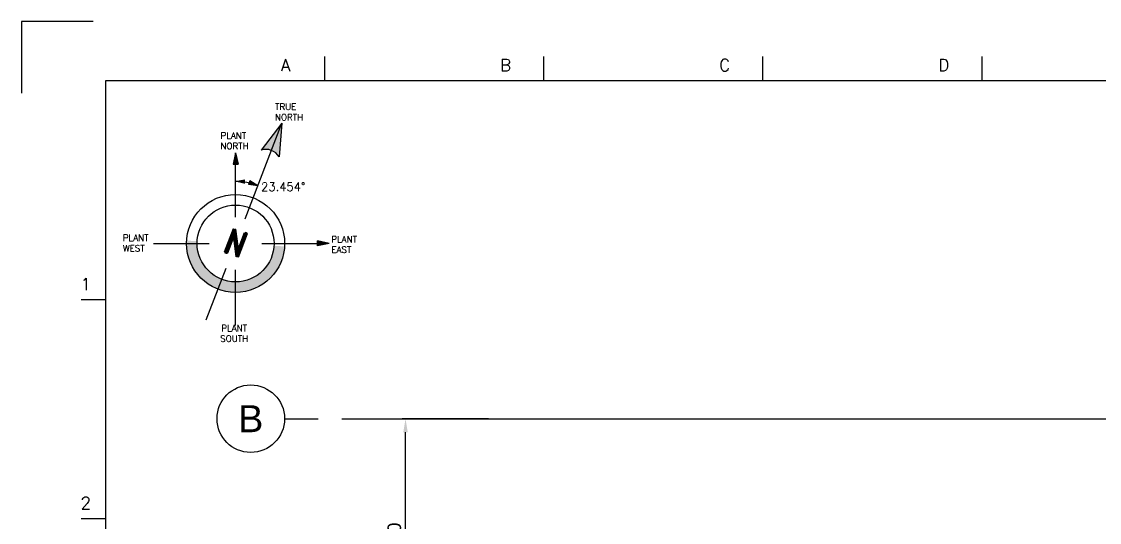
# Model space of a CAD drawing. Header units: millimetres. Extents: x 2448621 to 2484291, y -423869 to -398639.
# Drawn here: x 2448621 to 2458198, y -403093 to -398639 of the extents above; entities that cross this region are included whole.
import ezdxf
from ezdxf.enums import TextEntityAlignment as Align

# ---------------------------------------------------------------- set-up
doc = ezdxf.new("R2010")
doc.units = ezdxf.units.MM
doc.header["$LTSCALE"] = 30
doc.linetypes.add('CEN', pattern=[62, 60, -1, 0, -1])
doc.linetypes.add('CENTER', pattern=[2, 1.25, -0.25, 0.25, -0.25])
doc.layers.get('Defpoints').update_dxf_attribs({"color": 140})
for name, color, linetype in [('1', 7, 'Continuous'), ('1CEN', 1, 'CEN'), ('DIM', 1, 'Continuous'), ('DIM-SCALE', 7, 'Continuous'), ('TAN-TIT', 30, 'Continuous'), ('TEXT', 3, 'Continuous')]:
    doc.layers.add(name, color=color, linetype=linetype)
doc.styles.add('Arial', font='arial.ttf')
doc.styles.add('COM', font='COMPLEX', dxfattribs={"height": 5})
doc.styles.add('ROMAND', font='romand.shx', dxfattribs={"width": 0.86, "height": 6.5})
doc.styles.add('RomanS', font='romans.shx', dxfattribs={"bigfont": 'whgtxt.shx'})
doc.styles.get("Standard").update_dxf_attribs({"font": 'romans.shx', "width": 0.75, "bigfont": 'whgtxt.shx'})
doc.dimstyles.new('일반도면_0030', dxfattribs={"dimtxt": 120, "dimasz": 120, "dimexe": 30, "dimexo": 100, "dimgap": 37.5, "dimtad": 1, "dimdec": 0, "dimzin": 0, "dimdsep": 46, "dimtxsty": 'Arial', "dimcen": -150, "dimclrd": 7, "dimclre": 7, "dimclrt": 2, "dimadec": 8, "dimazin": 0, "dimtfac": 1, "dimtdec": 0, "dimtix": 1, "dimtmove": 2, "dimatfit": 3, "dimfxl": 1, "dimtolj": 1, "dimtzin": 0, "dimarcsym": 0})

# ---------------------------------------------------------------- blocks, each defined once
blk = doc.blocks.new('BORDER')
at = {"layer": 'TAN-TIT', "linetype": 'Continuous'}
for p, q in [((4241, 168200), (0, 168200)), ((0, 168200), (0, 163959))]:
    blk.add_line(p, q, dxfattribs=at)
at = {"layer": 'TAN-TIT'}
for p, q in [((17955, 164680), (17955, 166122)), ((30934, 164680), (30934, 166122)), ((43912, 164680), (43912, 166122)), ((56891, 164680), (56891, 166122)), ((4977, 164680), (4977, 3520)), ((232823, 164680), (4977, 164680)), ((4977, 151701), (3534, 151701)), ((4977, 138723), (3534, 138723))]:
    blk.add_line(p, q, dxfattribs=at)
at = {"layer": 'TAN-TIT', "style": 'COM'}
for s, p in [('A', (15359, 165257)), ('B', (28338, 165257)), ('C', (41317, 165257)), ('D', (54295, 165257))]:
    blk.add_text(s, height=721, dxfattribs=at).set_placement(p)
for s, p in [('1', (4111, 152278)), ('1', (4111, 152278)), ('2', (4111, 139300))]:
    blk.add_text(s, height=721, dxfattribs=at).set_placement(p, align=Align.RIGHT)
blk = doc.blocks.new('*D23')
at = {"layer": 'Defpoints', "color": 0}
for p in [(2452032.7, -402170.2), (2452869.1, -402170.2), (2452869.1, -404390.2)]:
    blk.add_point(p, dxfattribs=at)
at = {"layer": 'DIM-SCALE', "color": 7, "lineweight": -2}
for p, q in [((2452769.1, -402170.2), (2452002.7, -402170.2)), ((2452032.7, -404270.2), (2452032.7, -402290.2)), ((2452769.1, -404390.2), (2452002.7, -404390.2))]:
    blk.add_line(p, q, dxfattribs=at)
at = {"layer": 'DIM-SCALE', "color": 7}
for points in [[(2452012.7, -402290.2), (2452052.7, -402290.2), (2452032.7, -402170.2)], [(2452012.7, -404270.2), (2452052.7, -404270.2), (2452032.7, -404390.2)]]:
    blk.add_solid(points, dxfattribs=at)
at = {"layer": 'DIM-SCALE', "color": 2, "insert": (2451933.9, -403280.2), "char_height": 120, "attachment_point": 5, "rotation": 90, "style": 'Arial'}
blk.add_mtext('\\A1;2220', dxfattribs=at)

msp = doc.modelspace()

# ---------------------------------------------------------------- hatches: boundary and pattern name
h = msp.add_hatch(color=256)
h.paths.add_polyline_path([(2450933.5, -399542.1), (2450749.4, -399782, -0.170487), (2450840.4, -399784.6)])
h.paths.add_polyline_path([(2450933.5, -399542.1), (2450840.4, -399784.6, -0.170487), (2450909.9, -399843.6)])
h = msp.add_hatch(color=256)
h.paths.add_polyline_path([(2450933.5, -399542.1), (2450749.4, -399782, -0.170487), (2450840.4, -399784.6)])
h.paths.add_polyline_path([(2450933.5, -399542.1), (2450840.4, -399784.6, -0.170487), (2450909.9, -399843.6)])
h = msp.add_hatch(color=256)
h.paths.add_polyline_path([(2450522.6, -399805.4), (2450500.6, -399908.8), (2450530.3, -399908.8, 0.036291)])
h.paths.add_polyline_path([(2450522.6, -399805.4, -0.036291), (2450530.3, -399908.8), (2450545, -399908.8)])
h = msp.add_hatch(color=256)
h.paths.add_polyline_path([(2450522.6, -399805.4), (2450500.6, -399908.8), (2450530.3, -399908.8, 0.036291)])
h.paths.add_polyline_path([(2450522.6, -399805.4, -0.036291), (2450530.3, -399908.8), (2450545, -399908.8)])
h = msp.add_hatch(color=256)
h.paths.add_polyline_path([(2450522.7, -400062.3), (2450602, -400080.5), (2450602.3, -400057.6, 0.036291)])
h.paths.add_polyline_path([(2450522.7, -400062.3, -0.036291), (2450602.3, -400057.6), (2450602.5, -400046.3)])
h = msp.add_hatch(color=256)
h.paths.add_polyline_path([(2450522.7, -400062.3), (2450602, -400080.5), (2450602.3, -400057.6, 0.036291)])
h.paths.add_polyline_path([(2450522.7, -400062.3, -0.036291), (2450602.3, -400057.6), (2450602.5, -400046.3)])
h = msp.add_hatch(color=256)
h.paths.add_polyline_path([(2450719.8, -400098.7), (2450649.9, -400057), (2450642.6, -400078.7, 0.036291)])
h.paths.add_polyline_path([(2450719.8, -400098.7, -0.036291), (2450642.6, -400078.7), (2450639, -400089.4)])
h = msp.add_hatch(color=256)
h.paths.add_polyline_path([(2450719.8, -400098.7), (2450649.9, -400057), (2450642.6, -400078.7, 0.036291)])
h.paths.add_polyline_path([(2450719.8, -400098.7, -0.036291), (2450642.6, -400078.7), (2450639, -400089.4)])
h = msp.add_hatch(color=256)
h.paths.add_polyline_path([(2450087.9, -400586.6, 0.414214), (2450496.8, -401047.4), (2450502.4, -400953.5, -0.414214), (2450181.8, -400592.2)])
h.paths.add_polyline_path([(2450502.4, -400953.5), (2450496.8, -401047.4, 0.215979), (2450832.6, -400918.7), (2450765.7, -400852.6, -0.215979)])
h.paths.add_polyline_path([(2450765.7, -400852.6), (2450832.6, -400918.7, 0.181956), (2450957.6, -400638.4), (2450863.8, -400632.8, -0.181956)])
h = msp.add_hatch(color=256)
h.paths.add_polyline_path([(2450087.9, -400586.6, 0.414214), (2450496.8, -401047.4), (2450502.4, -400953.5, -0.414214), (2450181.8, -400592.2)])
h.paths.add_polyline_path([(2450502.4, -400953.5), (2450496.8, -401047.4, 0.215979), (2450832.6, -400918.7), (2450765.7, -400852.6, -0.215979)])
h.paths.add_polyline_path([(2450765.7, -400852.6), (2450832.6, -400918.7, 0.181956), (2450957.6, -400638.4), (2450863.8, -400632.8, -0.181956)])
h = msp.add_hatch(color=256)
h.paths.add_polyline_path([(2451354.4, -400612.5), (2451250.9, -400634.6), (2451251, -400604.9, -0.036291)])
h.paths.add_polyline_path([(2451354.4, -400612.5, 0.036291), (2451251, -400604.9), (2451251, -400590.2)])
h = msp.add_hatch(color=256)
h.paths.add_polyline_path([(2451354.4, -400612.5), (2451250.9, -400634.6), (2451251, -400604.9, -0.036291)])
h.paths.add_polyline_path([(2451354.4, -400612.5, 0.036291), (2451251, -400604.9), (2451251, -400590.2)])

# ---------------------------------------------------------------- linework, layer by layer
for p, q in [((2450606.7, -400393.9), (2450933.5, -399542.1)), ((2450606.7, -400393.9), (2450933.5, -399542.1)), ((2450933.5, -399542.1), (2450749.4, -399782)), ((2450933.5, -399542.1), (2450749.4, -399782)), ((2450933.5, -399542.1), (2450909.9, -399843.6)), ((2450933.5, -399542.1), (2450909.9, -399843.6)), ((2450522.6, -399805.4), (2450500.6, -399908.8)), ((2450522.6, -399805.4), (2450500.6, -399908.8)), ((2450522.7, -400378.3), (2450522.6, -399805.4)), ((2450522.6, -399805.4), (2450545, -399908.8)), ((2450522.7, -400378.3), (2450522.6, -399805.4)), ((2450522.6, -399805.4), (2450545, -399908.8)), ((2450500.6, -399908.8), (2450545, -399908.8)), ((2450500.6, -399908.8), (2450545, -399908.8)), ((2450522.7, -400062.3), (2450602.5, -400046.3)), ((2450522.7, -400062.3), (2450602.5, -400046.3)), ((2450602, -400080.5), (2450602.5, -400046.3)), ((2450602, -400080.5), (2450602.5, -400046.3)), ((2450649.9, -400057), (2450639, -400089.4)), ((2450649.9, -400057), (2450639, -400089.4)), ((2450719.8, -400098.7), (2450639, -400089.4)), ((2450719.8, -400098.7), (2450639, -400089.4)), ((2450719.8, -400098.7), (2450649.9, -400057)), ((2450719.8, -400098.7), (2450649.9, -400057)), ((2449794.6, -400612.6), (2450288.5, -400612.6)), ((2449794.6, -400612.6), (2450288.5, -400612.6)), ((2450757, -400612.5), (2451251, -400612.4)), ((2450757, -400612.5), (2451251, -400612.4)), ((2451250.9, -400634.6), (2451251, -400590.2)), ((2451250.9, -400634.6), (2451251, -400590.2)), ((2451354.4, -400612.5), (2451250.9, -400634.6)), ((2451354.4, -400612.5), (2451250.9, -400634.6)), ((2451354.4, -400612.5), (2451251, -400590.2)), ((2451354.4, -400612.5), (2451251, -400590.2)), ((2450261.8, -401292.4), (2450438.8, -400831.2)), ((2450522.9, -401340.7), (2450522.8, -400846.7)), ((2450522.9, -401340.7), (2450522.8, -400846.7))]:
    msp.add_line(p, q)
for radius in [435.6, 435.6, 341.6, 341.6]:
    msp.add_circle((2450522.8, -400612.5), radius)
for centre, radius, start, end in [((2450791.2, -399913), 137.5, 30.30506, 107.70652), ((2450522.8, -400612.5), 550.3, 69.01654, 90.00868)]:
    msp.add_arc(centre, radius, start, end)
at = {"layer": '1CEN', "color": 1, "linetype": 'CENTER', "ltscale": 0.1}
msp.add_line((2451466.9, -402170.2), (2466760, -402170.2), dxfattribs=at)
at = {"layer": 'DIM'}
msp.add_line((2450957.8, -402170.2), (2451257.8, -402170.2), dxfattribs=at)
msp.add_circle((2450657.8, -402170.2), 300, dxfattribs=at)

# ---------------------------------------------------------------- block references
at = {"layer": '1', "xscale": 0.15, "yscale": 0.15, "zscale": 0.15}
msp.add_blockref('BORDER', (2448621.4, -423869.4), dxfattribs=at)

# ---------------------------------------------------------------- texts
at = {"style": 'RomanS', "width": 1}
for s, rotation, oblique, p in [('TRUE', 0.00867, 360, (2450873.7, -399425.5)), ('NORTH', 0.00868, 0, (2450872.8, -399518.3)), ('PLANT', 0.00867, 360, (2450389.3, -399681.2)), ('PLANT', 0.00867, 360, (2450389.3, -399681.2)), ('NORTH', 0.00868, 0, (2450388.4, -399774.1)), ('PLANT', 0.00868, 0, (2449521, -400590.7)), ('PLANT', 0.00868, 0, (2449521, -400590.7)), ('PLANT', 0.00868, 0, (2451372.9, -400603)), ('PLANT', 0.00868, 0, (2451372.9, -400603)), ('WEST', 0.00867, 360, (2449523.2, -400683.5)), ('EAST', 0.00868, 0, (2451373.8, -400695.8)), ('PLANT', 0.00868, 0, (2450396, -401393.7)), ('PLANT', 0.00868, 0, (2450396, -401393.7)), ('SOUTH', 0.00868, 0, (2450386.4, -401486.5))]:
    msp.add_text(s, height=56.7, rotation=rotation, dxfattribs=dict(at, oblique=oblique)).set_placement(p)
msp.add_text('23.454°', height=75).set_placement((2450750.1, -400146))
at = {"style": 'ROMAND', "width": 0.83}
for oblique, p in [(0, (2450480.5, -400710.4)), (0, (2450480.5, -400710.4)), (360, (2450482.7, -400711.2)), (360, (2450482.7, -400711.2)), (0, (2450485.5, -400712.3)), (0, (2450485.5, -400712.3)), (0, (2450488.9, -400713.6)), (0, (2450488.9, -400713.6))]:
    msp.add_text('N', height=223.5, rotation=339.00844, dxfattribs=dict(at, oblique=oblique)).set_placement(p, align=Align.CENTER)
at = {"layer": 'TEXT', "color": 3, "linetype": 'Continuous', "style": 'Arial'}
msp.add_text('B', height=240, dxfattribs=at).set_placement((2450657.8, -402170.2), align=Align.MIDDLE)

# ---------------------------------------------------------------- dimensions: what is measured, and where the dimension line sits
at = {"layer": 'DIM-SCALE'}
dim = msp.add_linear_dim(base=(2452032.7, -402170.2), p1=(2452869.1, -404390.2), p2=(2452869.1, -402170.2), angle=90, dimstyle='일반도면_0030', dxfattribs=at)
dim.commit()
dim.dimension.update_dxf_attribs({"geometry": '*D23', "text_midpoint": (2451933.9, -403280.2)})

doc.saveas('drawing.dxf')
